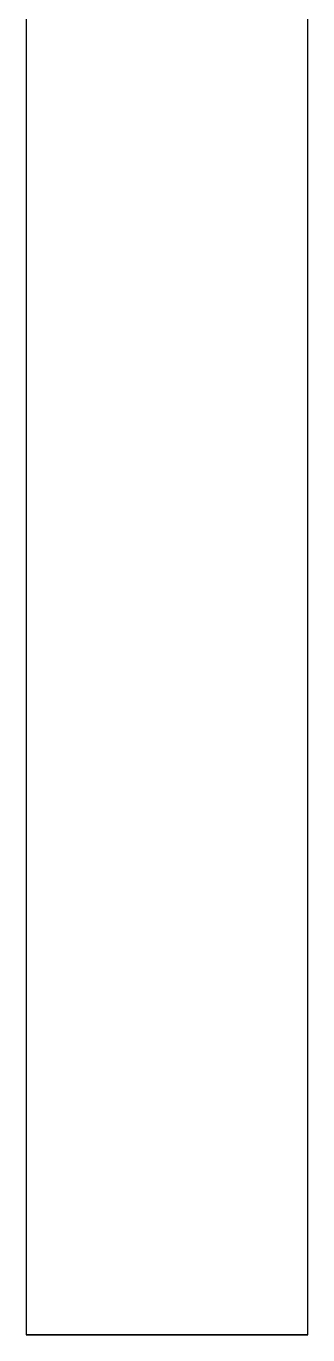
# Model space of a CAD drawing. Extents: x 338 to 7662, y 1527 to 4803.
# Drawn here: x 3767.291 to 3768.203, y 3149.98 to 3154.222 of the extents above; entities that cross this region are included whole.
import ezdxf

# ---------------------------------------------------------------- set-up
doc = ezdxf.new("R2010")
doc.units = 0
doc.header["$LTSCALE"] = 96
doc.header["$MEASUREMENT"] = 0
doc.layers.add('A-FLOR-PFIX', color=2, linetype='CONTINUOUS')

msp = doc.modelspace()

# ---------------------------------------------------------------- linework, layer by layer
at = {"layer": 'A-FLOR-PFIX'}
for p, q in [((3767.29103, 3155.59938), (3767.29103, 3149.9803)), ((3768.20328, 3149.9803), (3768.20328, 3155.59938))]:
    msp.add_line(p, q, dxfattribs=at)
for points in [[(3767.29103, 3149.9803), (3767.32183, 3149.9803), (3767.41008, 3149.9803), (3767.70509, 3149.9803), (3768.05447, 3149.9803), (3768.20328, 3149.9803)], [(3768.20328, 3149.9803), (3768.19527, 3149.9803), (3768.172, 3149.9803), (3768.13459, 3149.9803), (3768.08418, 3149.9803), (3768.02201, 3149.9803), (3767.9503, 3149.9803), (3767.87177, 3149.9803), (3767.78915, 3149.9803), (3767.70516, 3149.9803), (3767.62254, 3149.9803), (3767.47229, 3149.9803), (3767.41012, 3149.9803), (3767.35971, 3149.9803), (3767.29103, 3149.9803)], [(3767.29103, 3149.9803), (3767.32183, 3149.9803), (3767.41008, 3149.9803), (3767.70509, 3149.9803), (3768.05447, 3149.9803), (3768.20328, 3149.9803)], [(3768.20328, 3149.9803), (3768.19527, 3149.9803), (3768.172, 3149.9803), (3768.13459, 3149.9803), (3768.08418, 3149.9803), (3768.02201, 3149.9803), (3767.9503, 3149.9803), (3767.87177, 3149.9803), (3767.78915, 3149.9803), (3767.70516, 3149.9803), (3767.62254, 3149.9803), (3767.47229, 3149.9803), (3767.41012, 3149.9803), (3767.35971, 3149.9803), (3767.29103, 3149.9803)], [(3768.20328, 3149.9803), (3768.08418, 3149.9803), (3767.78919, 3149.9803), (3767.60221, 3149.9803), (3767.43986, 3149.9803), (3767.32989, 3149.9803), (3767.29103, 3149.9803)], [(3767.29103, 3149.9803), (3767.29904, 3149.9803), (3767.32231, 3149.9803), (3767.35971, 3149.9803), (3767.41012, 3149.9803), (3767.54401, 3149.9803), (3767.70516, 3149.9803), (3767.87177, 3149.9803), (3767.9503, 3149.9803), (3768.02201, 3149.9803), (3768.08418, 3149.9803), (3768.13459, 3149.9803), (3768.172, 3149.9803), (3768.19527, 3149.9803), (3768.20328, 3149.9803)], [(3768.20328, 3149.9803), (3768.08418, 3149.9803), (3767.78919, 3149.9803), (3767.60221, 3149.9803), (3767.43986, 3149.9803), (3767.32989, 3149.9803), (3767.29103, 3149.9803)], [(3767.29103, 3149.9803), (3767.29904, 3149.9803), (3767.32231, 3149.9803), (3767.35971, 3149.9803), (3767.41012, 3149.9803), (3767.54401, 3149.9803), (3767.70516, 3149.9803), (3767.87177, 3149.9803), (3767.9503, 3149.9803), (3768.02201, 3149.9803), (3768.08418, 3149.9803), (3768.13459, 3149.9803), (3768.172, 3149.9803), (3768.19527, 3149.9803), (3768.20328, 3149.9803)]]:
    msp.add_spline(points, degree=3, dxfattribs=at)

doc.saveas('drawing.dxf')
